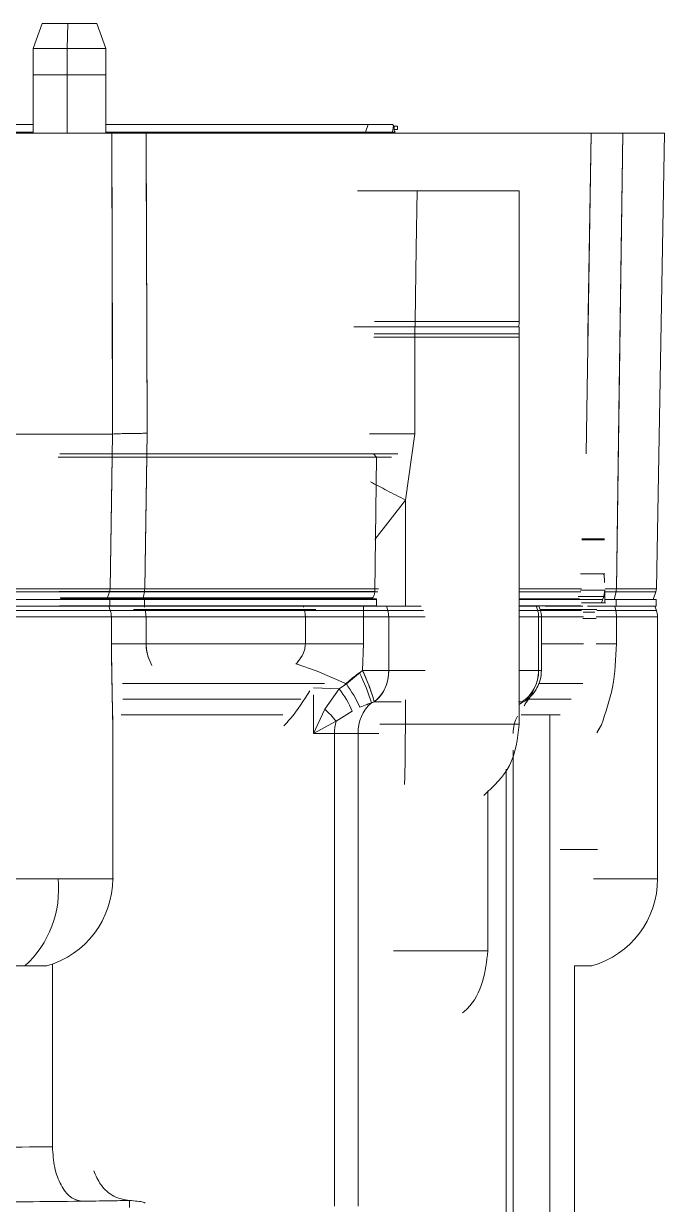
# Model space of a CAD drawing. Header units: millimetres. Extents: x 169 to 14583, y -399 to 10804.
# Drawn here: x 3264.4 to 3299.7, y 2080.5 to 2145.5 of the extents above; entities that cross this region are included whole.
import ezdxf

# ---------------------------------------------------------------- set-up
doc = ezdxf.new("R2010")
doc.units = ezdxf.units.MM
doc.header["$LTSCALE"] = 35

msp = doc.modelspace()

# ---------------------------------------------------------------- linework, layer by layer
at = {"color": 7, "linetype": 'Continuous', "lineweight": 18}
for p, q in [((3265.469, 2145.539), (3264.969, 2144.165)), ((3265.469, 2145.539), (3264.969, 2144.165)), ((3266.874, 2145.539), (3265.469, 2145.539)), ((3266.874, 2145.539), (3265.469, 2145.539)), ((3266.842, 2144.165), (3266.874, 2145.539)), ((3266.842, 2144.165), (3266.874, 2145.539)), ((3268.469, 2145.539), (3266.874, 2145.539)), ((3268.469, 2145.539), (3266.874, 2145.539)), ((3268.969, 2144.165), (3268.469, 2145.539)), ((3268.969, 2144.165), (3268.469, 2145.539)), ((3264.969, 2144.165), (3264.969, 2139.509)), ((3264.969, 2144.165), (3264.969, 2139.509)), ((3266.842, 2144.165), (3264.969, 2144.165)), ((3266.842, 2144.165), (3264.969, 2144.165)), ((3268.969, 2144.165), (3266.842, 2144.165)), ((3268.969, 2144.165), (3266.842, 2144.165)), ((3266.842, 2139.509), (3266.842, 2144.165)), ((3266.842, 2139.509), (3266.842, 2144.165)), ((3268.969, 2139.509), (3268.969, 2144.165)), ((3268.969, 2139.509), (3268.969, 2144.165)), ((3264.969, 2142.715), (3264.969, 2139.509)), ((3264.969, 2142.715), (3264.969, 2142.715)), ((3268.969, 2142.715), (3264.969, 2142.715)), ((3268.969, 2139.509), (3268.969, 2142.715)), ((3264.969, 2139.989), (3262.735, 2139.989)), ((3283.415, 2139.989), (3268.969, 2139.989)), ((3283.414, 2139.991), (3283.258, 2139.563)), ((3283.415, 2139.989), (3283.261, 2139.565)), ((3284.745, 2139.568), (3284.811, 2139.931)), ((3284.811, 2139.931), (3284.745, 2139.568)), ((3284.811, 2139.931), (3284.758, 2139.989)), ((3284.811, 2139.931), (3284.85, 2139.889)), ((3284.811, 2139.931), (3284.85, 2139.889)), ((3284.844, 2139.709), (3285.022, 2139.709)), ((3285.022, 2139.889), (3284.85, 2139.889)), ((3285.022, 2139.709), (3285.022, 2139.889)), ((3285.022, 2139.709), (3285.022, 2139.889)), ((3258.288, 2139.509), (3269.301, 2139.509)), ((3269.301, 2139.509), (3269.345, 2122.939)), ((3271.185, 2139.509), (3271.246, 2122.983)), ((3271.185, 2139.509), (3295.696, 2139.509)), ((3284.744, 2139.568), (3284.895, 2139.568)), ((3284.895, 2139.568), (3284.745, 2139.568)), ((3295.696, 2139.509), (3295.405, 2121.859)), ((3297.43, 2139.509), (3297.077, 2114.423)), ((3297.43, 2139.509), (3299.72, 2139.509)), ((3299.282, 2114.423), (3299.72, 2139.509)), ((3299.282, 2114.423), (3299.72, 2139.509)), ((3291.733, 2129.139), (3291.733, 2136.339)), ((3283.757, 2128.839), (3285.988, 2128.839)), ((3285.988, 2128.459), (3285.988, 2128.839)), ((3285.988, 2128.839), (3291.734, 2128.839)), ((3291.734, 2128.459), (3291.734, 2128.839)), ((3285.988, 2128.283), (3283.732, 2128.283)), ((3283.74, 2128.459), (3285.988, 2128.459)), ((3285.988, 2128.459), (3291.734, 2128.459)), ((3285.988, 2122.959), (3285.988, 2128.283)), ((3291.734, 2128.283), (3285.988, 2128.283)), ((3291.734, 2106.959), (3291.734, 2128.283)), ((3262.322, 2122.939), (3269.345, 2122.939)), ((3269.345, 2122.939), (3262.322, 2122.939)), ((3269.345, 2122.939), (3269.204, 2114.423)), ((3271.246, 2122.983), (3271.112, 2114.423)), ((3285.461, 2119.308), (3285.988, 2122.959)), ((3266.35, 2121.659), (3283.862, 2121.659)), ((3266.431, 2121.859), (3283.706, 2121.859)), ((3283.862, 2121.659), (3283.706, 2121.859)), ((3283.862, 2121.659), (3283.778, 2114.266)), ((3284.689, 2121.659), (3283.862, 2121.659)), ((3285.461, 2119.308), (3283.786, 2117.135)), ((3285.461, 2119.308), (3285.461, 2113.459)), ((3295.182, 2117.113), (3296.425, 2117.113)), ((3295.183, 2117.165), (3296.425, 2117.165)), ((3296.448, 2115.239), (3296.363, 2115.239)), ((3262.309, 2114.423), (3269.204, 2114.423)), ((3262.31, 2114.423), (3269.204, 2114.423)), ((3269.174, 2114.26), (3262.314, 2114.26)), ((3269.174, 2114.26), (3262.314, 2114.26)), ((3266.408, 2114.266), (3283.778, 2114.266)), ((3269.174, 2114.26), (3269.023, 2113.839)), ((3269.023, 2113.839), (3269.174, 2114.26)), ((3271.093, 2114.26), (3271, 2113.839)), ((3271.093, 2114.26), (3271, 2113.839)), ((3271.093, 2114.26), (3283.947, 2114.26)), ((3271.111, 2114.423), (3283.985, 2114.423)), ((3271.112, 2114.423), (3283.985, 2114.423)), ((3291.734, 2114.423), (3295.153, 2114.423)), ((3291.734, 2114.26), (3295.116, 2114.26)), ((3295.101, 2114.346), (3296.437, 2114.346)), ((3296.382, 2114.003), (3296.437, 2114.346)), ((3296.435, 2113.945), (3296.432, 2114.239)), ((3296.437, 2114.346), (3296.44, 2114.17)), ((3296.46, 2114.422), (3297.077, 2114.423)), ((3296.46, 2114.422), (3297.077, 2114.423)), ((3296.462, 2114.261), (3297.058, 2114.26)), ((3297.058, 2114.26), (3296.462, 2114.26)), ((3297.058, 2114.26), (3296.96, 2113.839)), ((3297.058, 2114.26), (3296.96, 2113.839)), ((3299.252, 2114.26), (3297.058, 2114.26)), ((3297.077, 2114.423), (3299.282, 2114.423)), ((3297.077, 2114.423), (3299.282, 2114.423)), ((3299.099, 2113.839), (3299.252, 2114.26)), ((3299.099, 2113.839), (3299.252, 2114.26)), ((3262.309, 2113.839), (3269.194, 2113.839)), ((3283.655, 2113.915), (3266.458, 2113.915)), ((3283.608, 2113.859), (3266.473, 2113.859)), ((3269.194, 2113.459), (3269.194, 2113.839)), ((3269.194, 2113.839), (3271.103, 2113.839)), ((3271.103, 2113.839), (3271.103, 2113.459)), ((3271.103, 2113.839), (3283.876, 2113.839)), ((3283.876, 2113.859), (3283.876, 2113.479)), ((3291.734, 2113.839), (3295.147, 2113.839)), ((3296.382, 2114.003), (3294.97, 2114.003)), ((3295.1, 2113.839), (3296.288, 2113.839)), ((3296.26, 2113.65), (3295.155, 2113.65)), ((3296.261, 2113.651), (3296.382, 2114.003)), ((3296.449, 2113.65), (3296.261, 2113.65)), ((3296.437, 2113.839), (3296.452, 2113.839)), ((3296.437, 2113.839), (3297.069, 2113.839)), ((3296.44, 2114.17), (3296.449, 2113.65)), ((3296.473, 2113.65), (3296.449, 2113.65)), ((3296.452, 2113.839), (3297.069, 2113.839)), ((3296.522, 2113.839), (3296.96, 2113.839)), ((3297.069, 2113.839), (3297.069, 2113.459)), ((3297.069, 2113.839), (3299.272, 2113.839)), ((3299.272, 2113.459), (3299.272, 2113.839)), ((3299.272, 2113.459), (3299.272, 2113.839)), ((3262.309, 2113.459), (3269.194, 2113.459)), ((3262.324, 2113.225), (3269.215, 2113.225)), ((3266.426, 2113.479), (3283.714, 2113.479)), ((3269.215, 2113.225), (3269.131, 2113.459)), ((3271.103, 2113.459), (3269.194, 2113.459)), ((3271.146, 2113.225), (3269.215, 2113.225)), ((3280.524, 2113.279), (3270.492, 2113.279)), ((3271.094, 2113.459), (3271.106, 2113.405)), ((3271.103, 2113.459), (3280.723, 2113.459)), ((3271.146, 2113.225), (3279.909, 2113.225)), ((3279.86, 2113.405), (3279.845, 2113.459)), ((3283.157, 2113.225), (3279.909, 2113.225)), ((3283.148, 2113.459), (3280.723, 2113.459)), ((3283.148, 2113.459), (3283.157, 2113.225)), ((3283.148, 2113.459), (3283.157, 2113.225)), ((3283.148, 2113.459), (3284.428, 2113.459)), ((3283.157, 2113.225), (3284.495, 2113.225)), ((3284.428, 2113.459), (3286.235, 2113.459)), ((3284.428, 2113.459), (3284.495, 2113.225)), ((3284.428, 2113.459), (3286.333, 2113.459)), ((3286.458, 2113.225), (3284.495, 2113.225)), ((3291.734, 2113.459), (3292.665, 2113.459)), ((3291.734, 2113.459), (3292.665, 2113.459)), ((3292.744, 2113.225), (3291.734, 2113.225)), ((3292.665, 2113.459), (3292.744, 2113.225)), ((3292.744, 2113.225), (3292.665, 2113.459)), ((3292.665, 2113.459), (3292.808, 2113.459)), ((3292.744, 2113.225), (3292.893, 2113.225)), ((3292.893, 2113.225), (3292.808, 2113.459)), ((3292.893, 2113.225), (3292.808, 2113.459)), ((3295.28, 2113.279), (3292.873, 2113.279)), ((3292.893, 2113.225), (3295.155, 2113.225)), ((3293.288, 2113.459), (3295.235, 2113.459)), ((3293.288, 2113.459), (3295.235, 2113.459)), ((3295.181, 2113.278), (3295.999, 2113.278)), ((3295.258, 2113.125), (3295.9, 2113.125)), ((3295.489, 2113.459), (3295.988, 2113.459)), ((3295.489, 2113.459), (3295.988, 2113.459)), ((3295.489, 2113.459), (3295.988, 2113.459)), ((3295.489, 2113.459), (3295.988, 2113.459)), ((3297.069, 2113.459), (3295.988, 2113.459)), ((3297.045, 2113.225), (3295.993, 2113.225)), ((3296.991, 2113.459), (3297.045, 2113.225)), ((3296.991, 2113.459), (3299.202, 2113.459)), ((3297.045, 2113.225), (3299.287, 2113.225)), ((3297.069, 2113.459), (3299.272, 2113.459)), ((3299.287, 2113.225), (3299.202, 2113.459)), ((3299.287, 2113.225), (3299.202, 2113.459)), ((3269.275, 2112.883), (3262.315, 2112.883)), ((3269.275, 2111.396), (3269.275, 2112.883)), ((3269.275, 2112.883), (3271.183, 2112.883)), ((3271.183, 2112.883), (3271.183, 2111.396)), ((3279.954, 2112.883), (3271.183, 2112.883)), ((3279.954, 2111.396), (3279.954, 2112.883)), ((3279.954, 2112.883), (3283.164, 2112.883)), ((3283.164, 2112.883), (3283.164, 2111.396)), ((3284.543, 2112.883), (3283.164, 2112.883)), ((3284.543, 2112.883), (3284.543, 2109.923)), ((3286.542, 2112.883), (3284.543, 2112.883)), ((3292.799, 2112.883), (3291.734, 2112.883)), ((3292.799, 2109.923), (3292.799, 2112.883)), ((3292.954, 2112.883), (3292.799, 2112.883)), ((3292.954, 2109.923), (3292.954, 2112.883)), ((3292.954, 2109.923), (3292.954, 2112.883)), ((3295.26, 2112.883), (3292.954, 2112.883)), ((3295.971, 2112.783), (3295.235, 2112.783)), ((3295.971, 2112.883), (3297.083, 2112.883)), ((3297.083, 2112.883), (3297.083, 2111.396)), ((3297.083, 2112.883), (3299.347, 2112.883)), ((3299.347, 2098.459), (3299.347, 2112.883)), ((3299.347, 2098.459), (3299.347, 2112.883)), ((3271.183, 2111.396), (3269.275, 2111.396)), ((3279.954, 2111.396), (3271.183, 2111.396)), ((3283.164, 2111.396), (3279.954, 2111.396)), ((3283.107, 2109.923), (3283.164, 2111.396)), ((3283.164, 2111.396), (3283.107, 2109.923)), ((3295.26, 2111.396), (3292.954, 2111.396)), ((3297.083, 2111.396), (3295.971, 2111.396)), ((3280.608, 2109.887), (3279.446, 2110.284)), ((3280.608, 2109.887), (3282.213, 2109.185)), ((3282.213, 2109.185), (3283.107, 2109.923)), ((3282.931, 2109.801), (3283.107, 2109.923)), ((3283.107, 2109.923), (3284.543, 2109.923)), ((3284.543, 2109.923), (3286.542, 2109.923)), ((3291.734, 2109.923), (3292.799, 2109.923)), ((3292.799, 2109.923), (3292.945, 2109.923)), ((3281.012, 2109.211), (3269.883, 2109.211)), ((3281.814, 2108.91), (3282.213, 2109.185)), ((3295.235, 2109.211), (3292.822, 2109.211)), ((3280.399, 2108.975), (3281.814, 2108.91)), ((3280.399, 2106.459), (3280.399, 2108.581)), ((3281.814, 2108.91), (3281.023, 2107.787)), ((3292.342, 2108.481), (3292.35, 2108.491)), ((3269.913, 2108.345), (3279.707, 2108.345)), ((3281.023, 2107.787), (3280.399, 2106.459)), ((3283.748, 2108.191), (3285.231, 2108.191)), ((3285.461, 2108.311), (3285.461, 2106.959)), ((3291.687, 2108.191), (3291.876, 2108.191)), ((3291.876, 2108.191), (3291.734, 2108.191)), ((3291.859, 2108.14), (3291.734, 2108.044)), ((3291.876, 2108.191), (3291.859, 2108.14)), ((3292.199, 2108.345), (3294.59, 2108.345)), ((3269.346, 2107.112), (3269.346, 2107.324)), ((3269.346, 2098.459), (3269.346, 2107.087)), ((3269.805, 2107.479), (3278.719, 2107.479)), ((3280.399, 2106.459), (3281.649, 2107.123)), ((3281.649, 2107.123), (3282.538, 2107.685)), ((3291.841, 2107.479), (3293.976, 2107.479)), ((3293.407, 2107.479), (3293.407, 2063.234)), ((3281.562, 2106.459), (3280.399, 2106.459)), ((3281.562, 2106.459), (3281.562, 2080.419)), ((3283.991, 2106.459), (3281.562, 2106.459)), ((3282.86, 2106.459), (3282.86, 2080.419)), ((3283.991, 2106.459), (3282.86, 2106.459)), ((3284.053, 2106.959), (3285.461, 2106.959)), ((3285.461, 2106.959), (3291.734, 2106.959)), ((3296.005, 2106.498), (3296.254, 2106.937)), ((3296.254, 2106.937), (3296.059, 2106.594)), ((3291.393, 2068.699), (3291.393, 2105.534)), ((3291.393, 2068.903), (3291.393, 2105.534)), ((3291.012, 2063.234), (3291.012, 2104.485)), ((3290.002, 2094.479), (3290.002, 2103.293)), ((3293.976, 2100.059), (3296.039, 2100.059)), ((3293.976, 2100.059), (3296.039, 2100.059)), ((3293.976, 2100.059), (3296.039, 2100.059)), ((3261.548, 2098.459), (3266.339, 2098.459)), ((3261.548, 2098.459), (3269.346, 2098.459)), ((3269.347, 2098.459), (3266.339, 2098.459)), ((3269.346, 2098.459), (3269.386, 2098.459)), ((3295.812, 2098.459), (3299.347, 2098.459)), ((3284.802, 2094.479), (3290.002, 2094.479)), ((3266.029, 2093.751), (3266.029, 2083.701)), ((3294.772, 2070.459), (3294.772, 2093.654)), ((3294.772, 2070.459), (3294.772, 2093.654)), ((3295.43, 2093.654), (3294.772, 2093.654)), ((3295.731, 2093.654), (3295.43, 2093.654)), ((3270.272, 2080.741), (3270.272, 2080.358))]:
    msp.add_line(p, q, dxfattribs=at)
at = {"color": 7, "linetype": 'Continuous', "lineweight": 18, "flags": 128}
for points in [[(3264.969, 2139.565), (3264.752, 2139.565), (3262.85, 2139.565)], [(3283.261, 2139.565), (3283.221, 2139.565), (3282.83, 2139.565), (3282.091, 2139.565), (3281.009, 2139.565), (3279.591, 2139.565), (3277.848, 2139.565), (3275.791, 2139.565), (3273.436, 2139.565), (3270.798, 2139.565), (3268.969, 2139.565)], [(3295.507, 2128.027), (3295.514, 2128.471), (3295.696, 2139.509)], [(3297.43, 2139.509), (3297.232, 2125.461), (3297.077, 2114.423)], [(3286.006, 2129.139), (3286.062, 2133.171), (3286.106, 2136.339)], [(3269.204, 2114.423), (3269.283, 2119.192), (3269.345, 2122.939)], [(3271.246, 2122.983), (3271.171, 2118.189), (3271.112, 2114.423)], [(3297.058, 2114.26), (3298.129, 2114.26), (3298.868, 2114.26), (3299.224, 2114.26), (3299.252, 2114.26)], [(3292.945, 2109.923), (3292.947, 2109.923), (3292.949, 2109.923), (3292.95, 2109.923), (3292.951, 2109.923), (3292.952, 2109.923), (3292.953, 2109.923), (3292.953, 2109.923), (3292.954, 2109.923)], [(3292.152, 2108.309), (3292.27, 2108.407), (3292.336, 2108.474)], [(3292.199, 2108.345), (3292.078, 2108.257), (3291.859, 2108.14)]]:
    msp.add_lwpolyline(points, dxfattribs=at)
at = {"color": 7, "linetype": 'Continuous', "lineweight": 18}
for centre, radius, start, end in [((3285.639, 2139.407), 0.91, 169.81088, 173.54383), ((3285.641, 2139.405), 0.91, 169.71251, 173.44388), ((3277.933, 2129.136), 8.073, 357.88963, 0.01928), ((3290.734, 2129.139), 1, 342.5424, 0), ((3277.488, 2128.283), 8.5, 359.99635, 1.18501), ((3290.734, 2128.283), 1, 0, 10.15589), ((3268.698, 2114.431), 0.506, 340.2523, 359.02184), ((3270.314, 2114.43), 0.797, 347.71962, 359.47785), ((3296.313, 2114.43), 0.763, 347.16475, 359.45281), ((3298.782, 2114.431), 0.5, 340, 359), ((3268.264, 2112.883), 1.011, 359.99447, 19.77233), ((3269.59, 2112.885), 1.593, 359.90623, 12.30339), ((3278.647, 2112.884), 1.307, 359.92008, 15.08532), ((3274.145, 2112.887), 9.019, 359.97409, 2.14748), ((3283.31, 2112.884), 1.233, 359.92946, 16.02803), ((3291.724, 2112.883), 1.075, 359.96741, 18.51831), ((3291.954, 2112.883), 1, 360, 20), ((3295.54, 2112.885), 1.543, 359.90708, 12.71525), ((3298.347, 2112.883), 1, 0, 20), ((3273.867, 2105.261), 10.138, 16.4992, 26.60718), ((3271.844, 2104.764), 12.388, 16.05902, 24.61006), ((3282.41, 2109.854), 2.134, 308.83062, 1.86513), ((3290.765, 2109.895), 2.034, 303.11142, 0.78785), ((3274.743, 2103.992), 9.098, 25.39859, 34.80351), ((3290.954, 2109.923), 2, 314.90113, 341.00471), ((3277.683, 2105.647), 5.265, 22.77517, 38.30985), ((3278.275, 2104.565), 4.234, 37.16542, 49.54223), ((3285.025, 2106.521), 2.165, 131.59801, 181.62976), ((3285.857, 2101.268), 7.237, 106.94073, 108.2803), ((3292.534, 2107.936), 0.705, 158.82711, 163.2273), ((3284.098, 2106.462), 2.536, 164.89739, 180.06846), ((3293.393, 2106.459), 2, 151.58067, 180), ((3260.67, 2097.863), 5.699, 312.39695, 5.99949), ((3264.346, 2098.459), 5, 286.06904, 0.00279), ((3294.347, 2098.459), 5, 286.05333, 0), ((3294.347, 2098.459), 5, 286.06335, 360)]:
    msp.add_arc(centre, radius, start, end, dxfattribs=at)
for centre, major_axis, ratio, start_param, end_param in [((3287.145, 2137.705), (-3.346, 3.413), 0.030775, 0.808156, 0.830887), ((3233.272, 2079.068), (28.564, 141.916), 0.30407, 5.214134, 5.215534), ((3283.071, 2137.694), (0.947, 23.947), 0.070876, 4.799415, 4.806961), ((3269.75, 2122.063), (0.218, 18.843), 0.019834, 2.469155, 2.555331)]:
    msp.add_ellipse(centre, major_axis=major_axis, ratio=ratio, start_param=start_param, end_param=end_param, dxfattribs=at)
for points, knots in [([(3262.934, 2139.989), (3263.106, 2139.989), (3263.846, 2139.989), (3264.482, 2139.989), (3264.969, 2139.989)], [0, 0, 0, 0, 0.232801, 1, 1, 1, 1]), ([(3268.969, 2139.989), (3270.31, 2139.989), (3273.165, 2139.989), (3276.703, 2139.989), (3279.687, 2139.989), (3281.826, 2139.989), (3283.165, 2139.989), (3283.332, 2139.989), (3283.413, 2139.989)], [0, 0, 0, 0, 0.152159, 0.323959, 0.495759, 0.667558, 0.839358, 1, 1, 1, 1]), ([(3283.415, 2139.989), (3283.425, 2139.989), (3283.446, 2139.989), (3283.728, 2139.989), (3284.154, 2139.989), (3284.556, 2139.989), (3284.758, 2139.989)], [0, 0, 0, 0, 0.249941, 0.499942, 0.74994, 1, 1, 1, 1]), ([(3283.415, 2139.989), (3283.43, 2139.989), (3283.461, 2139.989), (3283.865, 2139.989), (3284.42, 2139.989), (3284.758, 2139.989)], [0, 0, 0, 0, 0.280495, 0.561372, 1, 1, 1, 1]), ([(3284.895, 2139.568), (3284.878, 2139.591), (3284.849, 2139.631), (3284.846, 2139.686), (3284.844, 2139.709)], [0, 0, 0, 0, 0.5736597, 1, 1, 1, 1]), ([(3284.844, 2139.709), (3284.845, 2139.686), (3284.849, 2139.631), (3284.878, 2139.591), (3284.895, 2139.568)], [0, 0, 0, 0, 0.423995, 1, 1, 1, 1]), ([(3269.301, 2139.509), (3269.388, 2139.509), (3269.623, 2139.509), (3270.293, 2139.509), (3270.953, 2139.509), (3271.185, 2139.509)], [0, 0, 0, 0, 0.277146, 0.745926, 1, 1, 1, 1]), ([(3269.345, 2122.939), (3269.338, 2126.032), (3269.324, 2131.555), (3269.308, 2137.079), (3269.301, 2139.509)], [0, 0, 0, 0, 0.56, 1, 1, 1, 1]), ([(3271.185, 2139.509), (3270.687, 2139.509), (3269.796, 2139.509), (3269.452, 2139.509), (3269.301, 2139.509)], [0, 0, 0, 0, 0.559467, 1, 1, 1, 1]), ([(3271.185, 2139.509), (3271.197, 2136.424), (3271.22, 2130.915), (3271.238, 2125.406), (3271.246, 2122.983)], [0, 0, 0, 0, 0.56, 1, 1, 1, 1]), ([(3283.261, 2139.565), (3283.273, 2139.566), (3283.297, 2139.566), (3283.609, 2139.567), (3284.079, 2139.567), (3284.522, 2139.567), (3284.744, 2139.568)], [0, 0, 0, 0, 0.2500513, 0.4995791, 0.7492889, 1, 1, 1, 1]), ([(3284.744, 2139.568), (3284.522, 2139.567), (3284.08, 2139.566), (3283.615, 2139.566), (3283.339, 2139.565), (3283.312, 2139.565), (3283.303, 2139.565)], [0, 0, 0, 0, 0.2871719, 0.5716042, 0.8561805, 1, 1, 1, 1]), ([(3295.696, 2139.509), (3295.76, 2139.509), (3295.929, 2139.509), (3296.537, 2139.509), (3297.186, 2139.509), (3297.43, 2139.509)], [0, 0, 0, 0, 0.2713094, 0.7259181, 1, 1, 1, 1]), ([(3297.43, 2139.509), (3296.945, 2139.509), (3296.078, 2139.509), (3295.813, 2139.509), (3295.696, 2139.509)], [0, 0, 0, 0, 0.559436, 1, 1, 1, 1]), ([(3282.821, 2136.339), (3283.275, 2136.339), (3284.184, 2136.339), (3285.465, 2136.339), (3286.106, 2136.339)], [0, 0, 0, 0, 0.500018, 1, 1, 1, 1]), ([(3286.106, 2136.339), (3286.561, 2136.339), (3287.496, 2136.339), (3288.81, 2136.339), (3289.984, 2136.339), (3290.922, 2136.339), (3291.507, 2136.339), (3291.761, 2136.339), (3291.717, 2136.339), (3291.711, 2136.339)], [0, 0, 0, 0, 0.15023, 0.309026, 0.473759, 0.641573, 0.809375, 0.974141, 1, 1, 1, 1]), ([(3282.614, 2128.839), (3283.082, 2128.839), (3284.02, 2128.839), (3285.34, 2128.839), (3286.001, 2128.839)], [0, 0, 0, 0, 0.499464, 1, 1, 1, 1]), ([(3283.758, 2129.132), (3283.882, 2129.132), (3284.274, 2129.135), (3285.037, 2129.137), (3285.686, 2129.138), (3286.006, 2129.139)], [0, 0, 0, 0, 0.190733, 0.599376, 1, 1, 1, 1]), ([(3286.006, 2129.139), (3286.688, 2129.139), (3288.127, 2129.139), (3289.988, 2129.139), (3291.441, 2129.139), (3291.614, 2129.139), (3291.704, 2129.139)], [0, 0, 0, 0, 0.220891, 0.465939, 0.722295, 1, 1, 1, 1]), ([(3269.345, 2122.939), (3269.463, 2122.946), (3269.669, 2122.958), (3270.344, 2122.974), (3270.928, 2122.979), (3271.246, 2122.983)], [0, 0, 0, 0, 0.377715, 0.661186, 1, 1, 1, 1]), ([(3269.345, 2122.939), (3269.542, 2122.95), (3269.892, 2122.969), (3270.833, 2122.979), (3271.246, 2122.983)], [0, 0, 0, 0, 0.560825, 1, 1, 1, 1]), ([(3285.988, 2122.959), (3285.662, 2122.959), (3285.011, 2122.959), (3284.158, 2122.959), (3283.691, 2122.959), (3283.487, 2122.959)], [0, 0, 0, 0, 0.360665, 0.721329, 1, 1, 1, 1]), ([(3283.706, 2121.859), (3283.861, 2121.859), (3284.171, 2121.859), (3284.62, 2121.859), (3284.946, 2121.859), (3285.054, 2121.859)], [0, 0, 0, 0, 0.400948, 0.801896, 1, 1, 1, 1]), ([(3283.543, 2120.305), (3283.84, 2120.149), (3284.448, 2119.831), (3285.118, 2119.485), (3285.461, 2119.308)], [0, 0, 0, 0, 0.488431, 1, 1, 1, 1]), ([(3296.363, 2115.239), (3296.236, 2115.239), (3296.001, 2115.238), (3295.389, 2115.236), (3295.108, 2115.235)], [0, 0, 0, 0, 0.541128, 1, 1, 1, 1]), ([(3296.426, 2114.759), (3296.425, 2114.805), (3296.423, 2114.886), (3296.417, 2115.004), (3296.408, 2115.12), (3296.39, 2115.219), (3296.372, 2115.232), (3296.363, 2115.239)], [0, 0, 0, 0, 0.178868, 0.322601, 0.503848, 0.758957, 1, 1, 1, 1]), ([(3271.093, 2114.26), (3270.85, 2114.26), (3270.364, 2114.261), (3269.806, 2114.261), (3269.38, 2114.261), (3269.243, 2114.26), (3269.174, 2114.26)], [0, 0, 0, 0, 0.251078, 0.500692, 0.74998, 1, 1, 1, 1]), ([(3271.093, 2114.26), (3270.849, 2114.26), (3270.364, 2114.26), (3269.805, 2114.26), (3269.38, 2114.26), (3269.243, 2114.26), (3269.174, 2114.26)], [0, 0, 0, 0, 0.251236, 0.500816, 0.750012, 1, 1, 1, 1]), ([(3269.204, 2114.423), (3269.272, 2114.423), (3269.408, 2114.422), (3269.832, 2114.422), (3270.387, 2114.422), (3270.869, 2114.423), (3271.112, 2114.423)], [0, 0, 0, 0, 0.250116, 0.499306, 0.748823, 1, 1, 1, 1]), ([(3269.204, 2114.423), (3269.272, 2114.423), (3269.408, 2114.422), (3269.831, 2114.422), (3270.386, 2114.422), (3270.869, 2114.423), (3271.111, 2114.423)], [0, 0, 0, 0, 0.250117, 0.499307, 0.748824, 1, 1, 1, 1]), ([(3283.655, 2113.915), (3283.673, 2113.94), (3283.71, 2113.99), (3283.761, 2114.106), (3283.771, 2114.202), (3283.778, 2114.266)], [0, 0, 0, 0, 0.260765, 0.51472, 1, 1, 1, 1]), ([(3269.13, 2113.839), (3269.309, 2113.839), (3269.65, 2113.839), (3270.565, 2113.839), (3271, 2113.839)], [0, 0, 0, 0, 0.52375, 1, 1, 1, 1]), ([(3269.581, 2113.839), (3269.582, 2113.839), (3269.77, 2113.839), (3270.325, 2113.839), (3270.885, 2113.839), (3271, 2113.839)], [0, 0, 0, 0, 0.0051567, 0.7958355, 1, 1, 1, 1]), ([(3283.876, 2113.859), (3282.367, 2113.859), (3279.349, 2113.859), (3274.657, 2113.859), (3271.363, 2113.859), (3270.048, 2113.859)], [0, 0, 0, 0, 0.375299, 0.750599, 1, 1, 1, 1]), ([(3295.056, 2113.859), (3294.988, 2113.859), (3294.658, 2113.859), (3293.57, 2113.859), (3292.185, 2113.859), (3291.734, 2113.859)], [0, 0, 0, 0, 0.148795, 0.722416, 1, 1, 1, 1]), ([(3296.522, 2113.839), (3296.556, 2113.839), (3296.674, 2113.839), (3296.841, 2113.839), (3296.96, 2113.839)], [0, 0, 0, 0, 0.285219, 1, 1, 1, 1]), ([(3270.235, 2113.479), (3271.304, 2113.479), (3274.464, 2113.479), (3279.119, 2113.479), (3282.29, 2113.479), (3283.876, 2113.479)], [0, 0, 0, 0, 0.203608, 0.601804, 1, 1, 1, 1]), ([(3291.734, 2113.479), (3292.149, 2113.479), (3293.462, 2113.479), (3294.605, 2113.479), (3295.004, 2113.479), (3295.129, 2113.479)], [0, 0, 0, 0, 0.241447, 0.762501, 1, 1, 1, 1]), ([(3293.158, 2113.459), (3293.481, 2113.459), (3294.372, 2113.459), (3294.826, 2113.459), (3295.115, 2113.459)], [0, 0, 0, 0, 0.362267, 1, 1, 1, 1]), ([(3296.059, 2113.459), (3296.133, 2113.459), (3296.386, 2113.459), (3296.74, 2113.459), (3296.991, 2113.459)], [0, 0, 0, 0, 0.290956, 1, 1, 1, 1]), ([(3269.275, 2111.396), (3269.286, 2110.62), (3269.307, 2109.132), (3269.334, 2107.744), (3269.347, 2107.08)], [0, 0, 0, 0, 0.5215176, 1, 1, 1, 1]), ([(3269.346, 2107.324), (3269.332, 2107.957), (3269.303, 2109.273), (3269.284, 2110.671), (3269.275, 2111.396)], [0, 0, 0, 0, 0.481269, 1, 1, 1, 1]), ([(3271.183, 2111.396), (3271.188, 2111.286), (3271.2, 2111.053), (3271.306, 2110.622), (3271.427, 2110.363), (3271.507, 2110.193)], [0, 0, 0, 0, 0.235905, 0.496802, 1, 1, 1, 1]), ([(3271.183, 2111.396), (3271.194, 2111.24), (3271.218, 2110.925), (3271.316, 2110.605), (3271.383, 2110.474), (3271.395, 2110.45)], [0, 0, 0, 0, 0.44576, 0.896678, 1, 1, 1, 1]), ([(3279.431, 2110.266), (3279.57, 2110.438), (3279.774, 2110.692), (3279.931, 2111.095), (3279.947, 2111.299), (3279.954, 2111.396)], [0, 0, 0, 0, 0.527837, 0.776007, 1, 1, 1, 1]), ([(3279.954, 2111.396), (3279.947, 2111.301), (3279.932, 2111.101), (3279.78, 2110.705), (3279.581, 2110.455), (3279.446, 2110.284)], [0, 0, 0, 0, 0.223361, 0.47023, 1, 1, 1, 1]), ([(3296.254, 2106.937), (3296.487, 2107.616), (3296.978, 2109.046), (3297.047, 2110.587), (3297.083, 2111.396)], [0, 0, 0, 0, 0.475335, 1, 1, 1, 1]), ([(3297.083, 2111.396), (3297.047, 2110.587), (3296.978, 2109.046), (3296.487, 2107.617), (3296.254, 2106.937)], [0, 0, 0, 0, 0.524687, 1, 1, 1, 1]), ([(3282.09, 2109.11), (3282.16, 2109.174), (3282.429, 2109.419), (3282.718, 2109.639), (3282.931, 2109.801)], [0, 0, 0, 0, 0.262221, 1, 1, 1, 1]), ([(3283.107, 2109.923), (3283.184, 2109.739), (3283.344, 2109.362), (3283.528, 2108.885), (3283.683, 2108.453), (3283.724, 2108.289), (3283.748, 2108.191)], [0, 0, 0, 0, 0.24404, 0.500119, 0.699951, 1, 1, 1, 1]), ([(3292.352, 2108.531), (3292.4, 2108.566), (3292.536, 2108.667), (3292.717, 2108.967), (3292.916, 2109.389), (3292.937, 2109.746), (3292.947, 2109.924)], [0, 0, 0, 0, 0.114683, 0.320895, 0.661719, 1, 1, 1, 1]), ([(3280.199, 2108.802), (3279.869, 2108.274), (3279.446, 2107.598), (3278.885, 2106.997), (3278.762, 2106.866)], [0, 0, 0, 0, 0.781989, 1, 1, 1, 1]), ([(3291.999, 2107.984), (3292.043, 2108.052), (3292.142, 2108.203), (3292.282, 2108.406), (3292.321, 2108.455), (3292.34, 2108.478)], [0, 0, 0, 0, 0.29621, 0.66479, 1, 1, 1, 1]), ([(3291.999, 2107.984), (3292.043, 2108.051), (3292.14, 2108.2), (3292.262, 2108.377), (3292.294, 2108.418), (3292.304, 2108.431)], [0, 0, 0, 0, 0.357789, 0.803783, 1, 1, 1, 1]), ([(3292.497, 2108.698), (3292.441, 2108.607), (3292.349, 2108.456), (3292.192, 2108.376), (3292.131, 2108.345)], [0, 0, 0, 0, 0.609954, 1, 1, 1, 1]), ([(3282.962, 2107.895), (3283.09, 2107.951), (3283.303, 2108.044), (3283.568, 2108.135), (3283.703, 2108.177), (3283.748, 2108.191)], [0, 0, 0, 0, 0.499519, 0.830918, 1, 1, 1, 1]), ([(3285.461, 2106.959), (3285.458, 2106.393), (3285.454, 2105.261), (3285.434, 2104.096), (3285.417, 2103.684), (3285.415, 2103.637)], [0, 0, 0, 0, 0.469785, 0.939569, 1, 1, 1, 1]), ([(3289.787, 2103.041), (3290.329, 2103.557), (3291.445, 2104.62), (3291.633, 2106.154), (3291.73, 2106.943)], [0, 0, 0, 0, 0.48536, 1, 1, 1, 1]), ([(3290.002, 2094.479), (3289.938, 2093.912), (3289.809, 2092.779), (3289.223, 2091.585), (3288.692, 2091.152), (3288.605, 2091.08)], [0, 0, 0, 0, 0.455182, 0.910367, 1, 1, 1, 1]), ([(3265.43, 2093.654), (3265.253, 2093.654), (3264.899, 2093.654), (3264.066, 2093.654), (3263.148, 2093.654), (3262.584, 2093.654), (3262.31, 2093.654)], [0, 0, 0, 0, 0.2535659, 0.5071286, 0.7606877, 1, 1, 1, 1]), ([(3262.314, 2093.654), (3262.465, 2093.654), (3262.887, 2093.654), (3263.691, 2093.654), (3264.239, 2093.654), (3264.513, 2093.654)], [0, 0, 0, 0, 0.217842, 0.608921, 1, 1, 1, 1]), ([(3264.513, 2093.654), (3264.698, 2093.654), (3265.068, 2093.654), (3265.309, 2093.654), (3265.43, 2093.654)], [0, 0, 0, 0, 0.500009, 1, 1, 1, 1]), ([(3265.43, 2093.654), (3265.507, 2093.654), (3265.66, 2093.654), (3265.743, 2093.654), (3265.724, 2093.654), (3265.721, 2093.654)], [0, 0, 0, 0, 0.456345, 0.912672, 1, 1, 1, 1]), ([(3265.73, 2093.654), (3265.711, 2093.654), (3265.677, 2093.654), (3265.505, 2093.654), (3265.43, 2093.654)], [0, 0, 0, 0, 0.559294, 1, 1, 1, 1]), ([(3294.772, 2093.654), (3294.883, 2093.654), (3295.149, 2093.654), (3295.326, 2093.654), (3295.43, 2093.654)], [0, 0, 0, 0, 0.414856, 1, 1, 1, 1]), ([(3295.43, 2093.654), (3295.51, 2093.654), (3295.671, 2093.654), (3295.753, 2093.654), (3295.729, 2093.654), (3295.728, 2093.654)], [0, 0, 0, 0, 0.488863, 0.977728, 1, 1, 1, 1]), ([(3252.18, 2083.583), (3254.566, 2083.598), (3259.385, 2083.63), (3263.8, 2083.677), (3266.029, 2083.701)], [0, 0, 0, 0, 0.495146, 1, 1, 1, 1]), ([(3267.627, 2080.702), (3267.419, 2080.752), (3267.004, 2080.852), (3266.479, 2081.547), (3266.109, 2082.533), (3266.055, 2083.312), (3266.029, 2083.701)], [0, 0, 0, 0, 0.2500004, 0.5, 0.7499996, 1, 1, 1, 1]), ([(3270.272, 2080.741), (3269.98, 2080.791), (3269.397, 2080.892), (3268.681, 2081.515), (3268.419, 2082.116), (3268.306, 2082.377)], [0, 0, 0, 0, 0.361122, 0.722243, 1, 1, 1, 1]), ([(3256.218, 2080.605), (3257.983, 2080.617), (3261.963, 2080.642), (3265.602, 2080.68), (3267.627, 2080.702)], [0, 0, 0, 0, 0.443605, 1, 1, 1, 1]), ([(3267.627, 2080.702), (3268.165, 2080.708), (3269.127, 2080.72), (3269.922, 2080.735), (3270.272, 2080.741)], [0, 0, 0, 0, 0.559897, 1, 1, 1, 1]), ([(3270.272, 2080.741), (3270.571, 2080.715), (3270.967, 2080.681), (3271.105, 2080.616), (3271.139, 2080.6)], [0, 0, 0, 0, 0.752161, 1, 1, 1, 1])]:
    msp.add_open_spline(points, degree=3, knots=knots, dxfattribs=at)
for points in [[(3262.338, 2113.459), (3263.121, 2113.459), (3264.688, 2113.459), (3266.843, 2113.459), (3268.506, 2113.459), (3268.923, 2113.459), (3269.131, 2113.459)], [(3269.131, 2113.459), (3269.199, 2113.459), (3269.336, 2113.459), (3269.77, 2113.459), (3270.345, 2113.459), (3270.844, 2113.459), (3271.094, 2113.459)], [(3271.094, 2113.459), (3272.65, 2113.459), (3275.762, 2113.459), (3278.484, 2113.459), (3279.845, 2113.459)], [(3279.845, 2113.459), (3280.068, 2113.459), (3280.515, 2113.459), (3281.327, 2113.459), (3282.209, 2113.459), (3282.835, 2113.459), (3283.148, 2113.459)], [(3283.148, 2113.459), (3283.273, 2113.459), (3283.521, 2113.459), (3283.868, 2113.459), (3284.181, 2113.459), (3284.345, 2113.459), (3284.428, 2113.459)], [(3296.991, 2113.459), (3297.317, 2113.459), (3297.969, 2113.459), (3298.659, 2113.459), (3299.117, 2113.459), (3299.173, 2113.459), (3299.202, 2113.459)], [(3284.543, 2109.923), (3284.451, 2109.923), (3284.267, 2109.923), (3283.915, 2109.923), (3283.525, 2109.923), (3283.246, 2109.923), (3283.107, 2109.923)], [(3284.543, 2109.923), (3284.533, 2109.748), (3284.512, 2109.399), (3284.344, 2108.913), (3284.093, 2108.487), (3283.863, 2108.29), (3283.748, 2108.191)], [(3291.876, 2108.191), (3292.01, 2108.29), (3292.277, 2108.487), (3292.568, 2108.913), (3292.763, 2109.399), (3292.787, 2109.748), (3292.799, 2109.923)]]:
    msp.add_open_spline(points, degree=3, dxfattribs=at)

doc.saveas('drawing.dxf')
